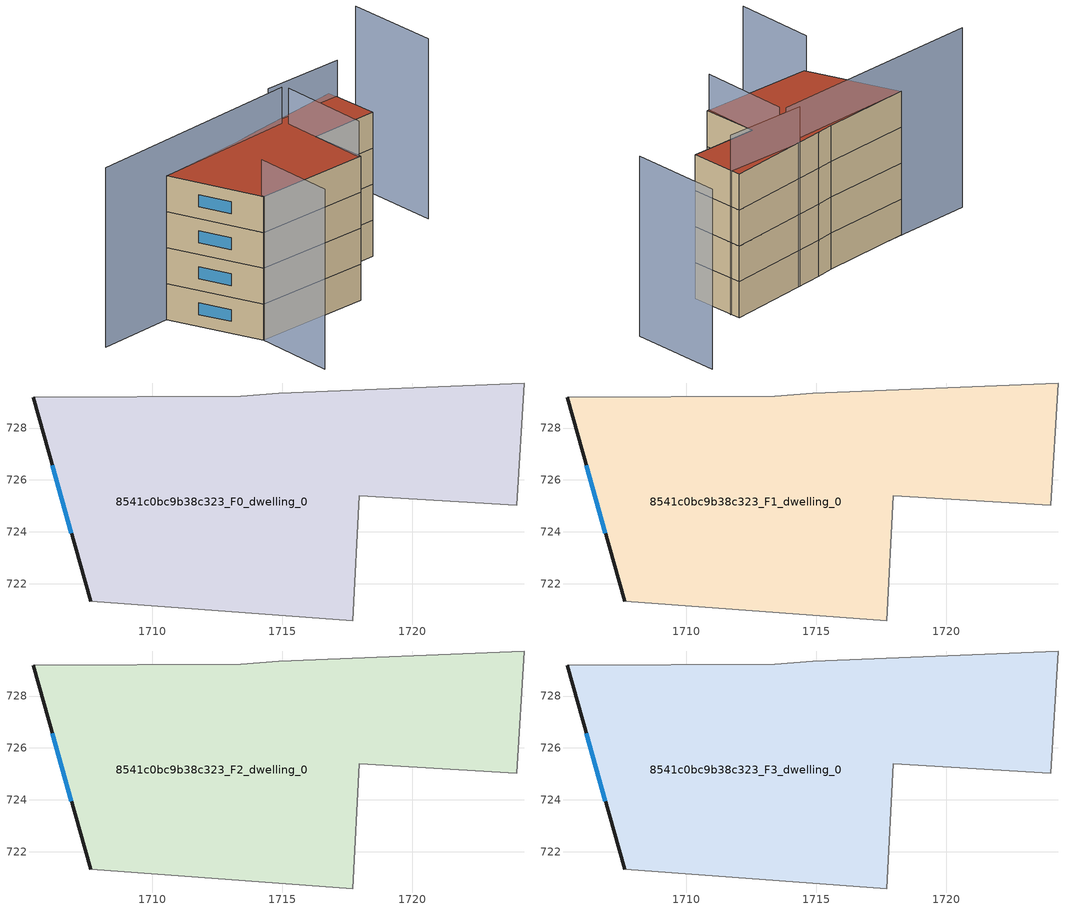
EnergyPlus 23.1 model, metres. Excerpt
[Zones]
8541c0bc9b38c323_F0_dwelling_0
 floor ground (EU_floor_Construction): 1724.31,729.73 1724.03,725.03 1717.97,725.39 1717.71,720.57 1707.62,721.33 1705.4,729.19 1713.4,729.23 1714.87,729.33 z0
 wall outside (EU_wall_Construction): 1705.4,729.19 1707.62,721.33 z0:3
 wall adiabatic (EU_wall_Construction): 1707.62,721.33 1717.71,720.57 1717.97,725.39 1724.03,725.03 1724.31,729.73 1714.87,729.33 1713.4,729.23 1705.4,729.19 z0:3
 window (EU_Window_Construction): 1706.14,726.57 1706.88,723.95 z1:2
8541c0bc9b38c323_F1_dwelling_0
 floor to 8541c0bc9b38c323_F0_dwelling_0 (EU_floor_Construction): 1724.31,729.73 1724.03,725.03 1717.97,725.39 1717.71,720.57 1707.62,721.33 1705.4,729.19 1713.4,729.23 1714.87,729.33 z3
 wall outside (EU_wall_Construction): 1705.4,729.19 1707.62,721.33 z3:6
 wall adiabatic (EU_wall_Construction): 1707.62,721.33 1717.71,720.57 1717.97,725.39 1724.03,725.03 1724.31,729.73 1714.87,729.33 1713.4,729.23 1705.4,729.19 z3:6
 window (EU_Window_Construction): 1706.14,726.57 1706.88,723.95 z4:5
8541c0bc9b38c323_F2_dwelling_0
 floor to 8541c0bc9b38c323_F1_dwelling_0 (EU_floor_Construction): 1724.31,729.73 1724.03,725.03 1717.97,725.39 1717.71,720.57 1707.62,721.33 1705.4,729.19 1713.4,729.23 1714.87,729.33 z6
 wall outside (EU_wall_Construction): 1705.4,729.19 1707.62,721.33 z6:9
 wall adiabatic (EU_wall_Construction): 1707.62,721.33 1717.71,720.57 1717.97,725.39 1724.03,725.03 1724.31,729.73 1714.87,729.33 1713.4,729.23 1705.4,729.19 z6:9
 window (EU_Window_Construction): 1706.14,726.57 1706.88,723.95 z7:8
8541c0bc9b38c323_F3_dwelling_0
 floor to 8541c0bc9b38c323_F2_dwelling_0 (EU_floor_Construction): 1724.31,729.73 1724.03,725.03 1717.97,725.39 1717.71,720.57 1707.62,721.33 1705.4,729.19 1713.4,729.23 1714.87,729.33 z9
 wall outside (EU_wall_Construction): 1705.4,729.19 1707.62,721.33 z9:12
 wall adiabatic (EU_wall_Construction): 1707.62,721.33 1717.71,720.57 1717.97,725.39 1724.03,725.03 1724.31,729.73 1714.87,729.33 1713.4,729.23 1705.4,729.19 z9:12
 window (EU_Window_Construction): 1706.14,726.57 1706.88,723.95 z10:11
 roof outside (EU_roof_Construction): 1724.03,725.03 1724.31,729.73 1714.87,729.33 1713.4,729.23 1705.4,729.19 1707.62,721.33 1717.71,720.57 1717.97,725.39 z12
shading: 1706.97,714.59 1707.64,721.55 / 1717.51,720.59 1718.26,728.38 / 1731.65,726.28 1732.29,734.16 / 1724.34,728.93 1717.18,729.49 / 1718,728.85 1698.75,729.37 z0:15
[Building]
EU S2 Campaign: North Axis=0; Terrain=City; Solar Distribution=FullExterior
[Site:Location]
Bologna: Latitude=44.5; Longitude=11.25; Time Zone=1; Elevation=37
[SizingPeriod:WeatherFileDays]
AnnualSizingPeriod: Begin Month=1; Begin Day of Month=1; End Month=12; End Day of Month=31; Day of Week for Start Day=Monday; Use Weather File Daylight Saving Period=No; Use Weather File Rain and Snow Indicators=No
[MATERIAL]
EU_InternalMass_Material: Roughness=MediumRough; Thickness=0.1; Conductivity=1; Density=1800; Specific Heat=900; Thermal Absorptance=0.9; Solar Absorptance=0.7; Visible Absorptance=0.7
[MATERIAL:NOMASS] Roughness=MediumRough; Thermal Absorptance=0.9; Solar Absorptance=0.7; Visible Absorptance=0.7
Name | Thermal Resistance
EU_wall_NoMass | 0.937881
EU_roof_NoMass | 0.548572
EU_floor_NoMass | 0.71348
[WINDOWMATERIAL:SIMPLEGLAZINGSYSTEM]
EU_Window_SimpleGlazing: UFactor=4.25633; Solar Heat Gain Coefficient=0.85; Visible Transmittance=0.85
[CONSTRUCTION]
EU_wall_Construction: EU_wall_NoMass
EU_roof_Construction: EU_roof_NoMass
EU_floor_Construction: EU_floor_NoMass
EU_Window_Construction: EU_Window_SimpleGlazing
EU_InternalMass_Construction: EU_InternalMass_Material
[ZONE] Type=1; Multiplier=1; Ceiling Height=autocalculate; Floor Area=autocalculate; Part of Total Floor Area=Yes
Name | Volume
8541c0bc9b38c323_F0_dwelling_0 | 364.773
8541c0bc9b38c323_F1_dwelling_0; 8541c0bc9b38c323_F2_dwelling_0; 8541c0bc9b38c323_F3_dwelling_0 | 364.774
[INTERNALMASS] Construction=EU_InternalMass_Construction; Surface Area=121.591
Name | Zone or ZoneList
8541c0bc9b38c323_F0_dwelling_0_EU_InternalMass | 8541c0bc9b38c323_F0_dwelling_0
8541c0bc9b38c323_F1_dwelling_0_EU_InternalMass | 8541c0bc9b38c323_F1_dwelling_0
8541c0bc9b38c323_F2_dwelling_0_EU_InternalMass | 8541c0bc9b38c323_F2_dwelling_0
8541c0bc9b38c323_F3_dwelling_0_EU_InternalMass | 8541c0bc9b38c323_F3_dwelling_0
[OTHEREQUIPMENT] Fuel Type=Electricity; Design Level Calculation Method=Watts/Area; Power per Zone Floor Area=1; Fraction Latent=0; Fraction Radiant=0; Fraction Lost=0; Carbon Dioxide Generation Rate=0; EndUse Subcategory=EU_Step8_InternalGains
Name | Zone or ZoneList or Space or SpaceList | Schedule
EU_Step8_InternalGain_8541c0bc9b38c323_F0_dwelling_0_f000 | 8541c0bc9b38c323_F0_dwelling_0 | EU_Step8_GainSchedule_8541c0bc9b38c323_F0_dwelling_0_f000
EU_Step8_InternalGain_8541c0bc9b38c323_F1_dwelling_0_f000 | 8541c0bc9b38c323_F1_dwelling_0 | EU_Step8_GainSchedule_8541c0bc9b38c323_F1_dwelling_0_f000
EU_Step8_InternalGain_8541c0bc9b38c323_F2_dwelling_0_f000 | 8541c0bc9b38c323_F2_dwelling_0 | EU_Step8_GainSchedule_8541c0bc9b38c323_F2_dwelling_0_f000
EU_Step8_InternalGain_8541c0bc9b38c323_F3_dwelling_0_f000 | 8541c0bc9b38c323_F3_dwelling_0 | EU_Step8_GainSchedule_8541c0bc9b38c323_F3_dwelling_0_f000
[ZONEVENTILATION:DESIGNFLOWRATE] Schedule=EU_AlwaysOn; Design Flow Rate Calculation Method=AirChanges/Hour; Air Changes per Hour=0.687892; Ventilation Type=Natural; Fan Pressure Rise=0; Fan Total Efficiency=1; Constant Term Coefficient=1; Temperature Term Coefficient=0; Velocity Term Coefficient=0; Velocity Squared Term Coefficient=0; Minimum Indoor Temperature=-100; Maximum Indoor Temperature=100; Delta Temperature=-100; Minimum Outdoor Temperature=-100; Maximum Outdoor Temperature=100; Maximum Wind Speed=40
Name | Zone or ZoneList or Space or SpaceList
EU_ConstantAir_8541c0bc9b38c323_F0_dwelling_0 | 8541c0bc9b38c323_F0_dwelling_0
EU_ConstantAir_8541c0bc9b38c323_F1_dwelling_0 | 8541c0bc9b38c323_F1_dwelling_0
EU_ConstantAir_8541c0bc9b38c323_F2_dwelling_0 | 8541c0bc9b38c323_F2_dwelling_0
EU_ConstantAir_8541c0bc9b38c323_F3_dwelling_0 | 8541c0bc9b38c323_F3_dwelling_0
[HVACTEMPLATE:THERMOSTAT] Constant Heating Setpoint=20; Constant Cooling Setpoint=50
EU_HeatOnly_8541c0bc9b38c323_F0_dwelling_0; EU_HeatOnly_8541c0bc9b38c323_F1_dwelling_0; EU_HeatOnly_8541c0bc9b38c323_F2_dwelling_0; EU_HeatOnly_8541c0bc9b38c323_F3_dwelling_0
[HVACTEMPLATE:ZONE:IDEALLOADSAIRSYSTEM] System Availability Schedule=EU_AlwaysOn; Maximum Heating Supply Air Temperature=50; Minimum Cooling Supply Air Temperature=13; Maximum Heating Supply Air Humidity Ratio=0.0156; Minimum Cooling Supply Air Humidity Ratio=0.0077; Heating Limit=NoLimit; Cooling Limit=NoLimit; Heating Availability Schedule=EU_AlwaysOn; Cooling Availability Schedule=EU_CoolingOff; Dehumidification Control Type=ConstantSensibleHeatRatio; Cooling Sensible Heat Ratio=0.7; Dehumidification Setpoint=60; Humidification Control Type=None; Humidification Setpoint=30; Outdoor Air Method=None; Outdoor Air Flow Rate per Person=0.00944; Outdoor Air Flow Rate per Zone Floor Area=0; Outdoor Air Flow Rate per Zone=0; Demand Controlled Ventilation Type=None; Outdoor Air Economizer Type=NoEconomizer; Heat Recovery Type=None; Sensible Heat Recovery Effectiveness=0.7; Latent Heat Recovery Effectiveness=0.65
Name | Template Thermostat
8541c0bc9b38c323_F0_dwelling_0 | EU_HeatOnly_8541c0bc9b38c323_F0_dwelling_0
8541c0bc9b38c323_F1_dwelling_0 | EU_HeatOnly_8541c0bc9b38c323_F1_dwelling_0
8541c0bc9b38c323_F2_dwelling_0 | EU_HeatOnly_8541c0bc9b38c323_F2_dwelling_0
8541c0bc9b38c323_F3_dwelling_0 | EU_HeatOnly_8541c0bc9b38c323_F3_dwelling_0
[SIZING:ZONE] Zone Cooling Design Supply Air Temperature Input Method=SupplyAirTemperature; Zone Cooling Design Supply Air Temperature=13; Zone Heating Design Supply Air Temperature Input Method=SupplyAirTemperature; Zone Heating Design Supply Air Temperature=50; Zone Cooling Design Supply Air Humidity Ratio=0.008; Zone Heating Design Supply Air Humidity Ratio=0.008; Cooling Design Air Flow Method=DesignDay; Cooling Design Air Flow Rate=0; Cooling Minimum Air Flow per Zone Floor Area=0.000762; Cooling Minimum Air Flow=0; Cooling Minimum Air Flow Fraction=0.2; Heating Design Air Flow Method=DesignDay; Heating Design Air Flow Rate=0; Heating Maximum Air Flow per Zone Floor Area=0.002032; Heating Maximum Air Flow=0.141576; Heating Maximum Air Flow Fraction=0.3; Account for Dedicated Outdoor Air System=No; Dedicated Outdoor Air System Control Strategy=NeutralSupplyAir; Dedicated Outdoor Air Low Setpoint Temperature for Design=autosize; Dedicated Outdoor Air High Setpoint Temperature for Design=autosize; Zone Load Sizing Method=Sensible Load Only No Latent Load; Zone Latent Cooling Design Supply Air Humidity Ratio Input Method=HumidityRatioDifference; Zone Cooling Design Supply Air Humidity Ratio Difference=0.005; Zone Latent Heating Design Supply Air Humidity Ratio Input Method=HumidityRatioDifference; Zone Humidification Design Supply Air Humidity Ratio Difference=0.005
8541c0bc9b38c323_F0_dwelling_0; 8541c0bc9b38c323_F1_dwelling_0; 8541c0bc9b38c323_F2_dwelling_0; 8541c0bc9b38c323_F3_dwelling_0
[SCHEDULE:CONSTANT]
Name | Hourly Value
EU_AlwaysOn | 1
EU_CoolingOff | 0
[SCHEDULE:FILE] Column Number=1; Rows to Skip at Top=0; Number of Hours of Data=8760; Column Separator=Comma; Interpolate to Timestep=No; Minutes per Item=60; Adjust Schedule for Daylight Savings=Yes
Name | File
EU_Step8_GainSchedule_8541c0bc9b38c323_F0_dwelling_0_f000 | ../../schedules/8541c0bc9b38c323/8541c0bc9b38c323_F0_dwelling_0_f000_gain.csv
EU_Step8_GainSchedule_8541c0bc9b38c323_F1_dwelling_0_f000 | ../../schedules/8541c0bc9b38c323/8541c0bc9b38c323_F1_dwelling_0_f000_gain.csv
EU_Step8_GainSchedule_8541c0bc9b38c323_F2_dwelling_0_f000 | ../../schedules/8541c0bc9b38c323/8541c0bc9b38c323_F2_dwelling_0_f000_gain.csv
EU_Step8_GainSchedule_8541c0bc9b38c323_F3_dwelling_0_f000 | ../../schedules/8541c0bc9b38c323/8541c0bc9b38c323_F3_dwelling_0_f000_gain.csv
